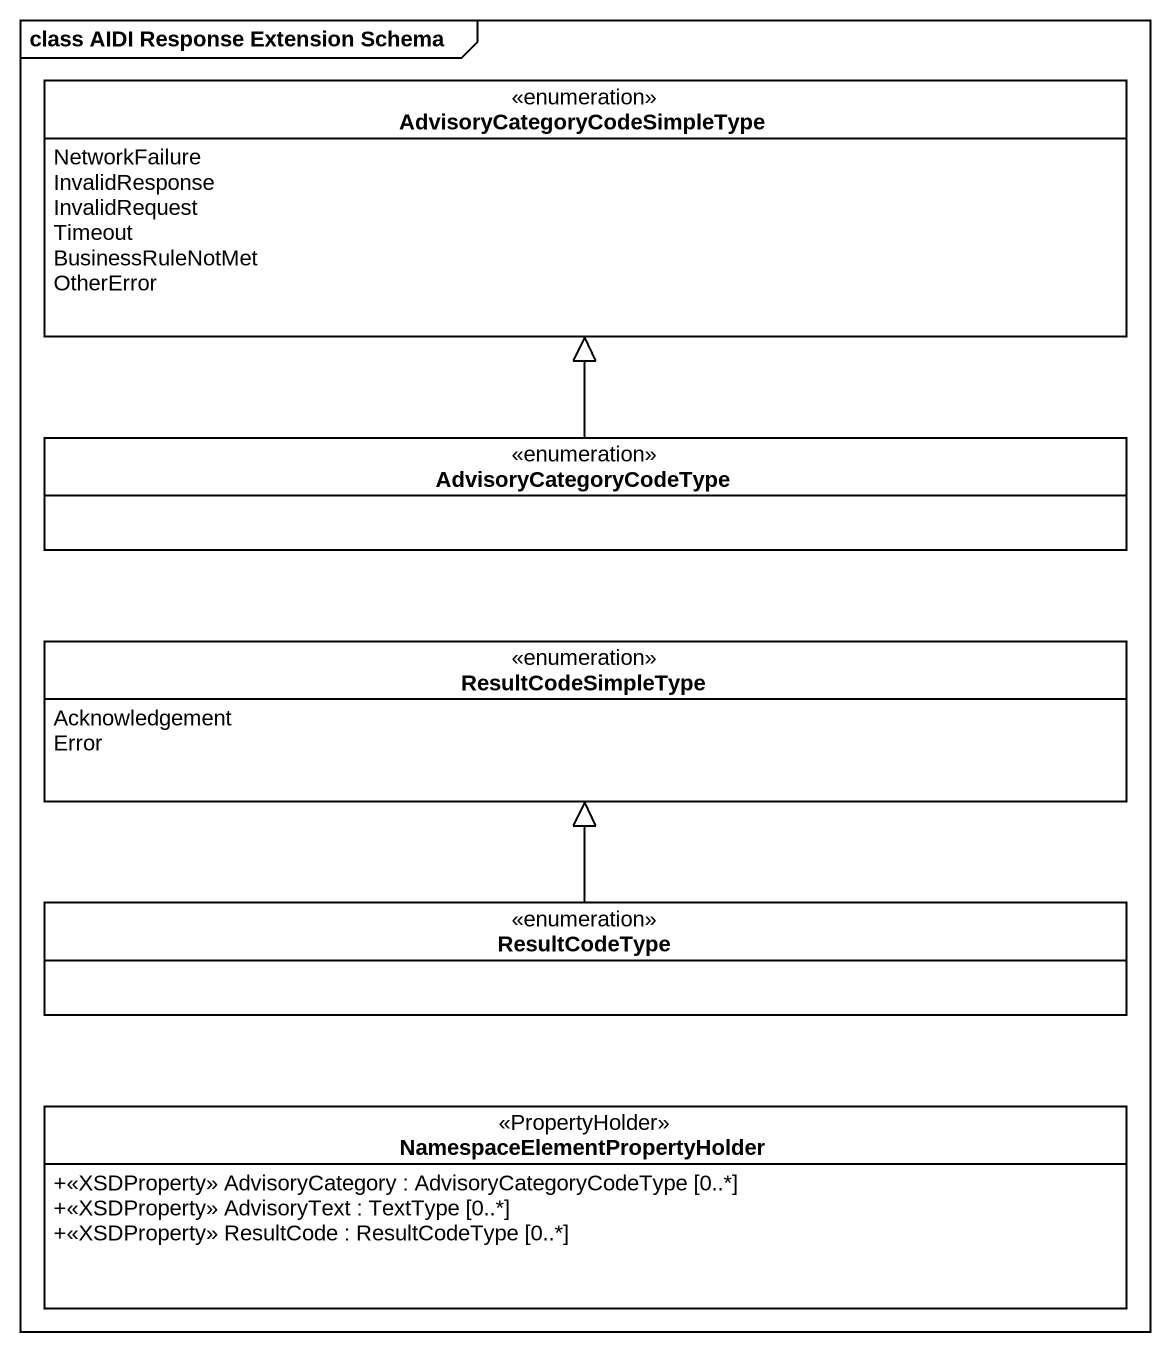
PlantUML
@startuml
mainframe class AIDI Response Extension Schema
hide circle
hide empty members
skinparam classAttributeIconSize 0
enum "AdvisoryCategoryCodeSimpleType" as AdvisoryCategoryCodeSimpleTy {
  NetworkFailure
  InvalidResponse
  InvalidRequest
  Timeout
  BusinessRuleNotMet
  OtherError
}
enum AdvisoryCategoryCodeType
enum ResultCodeSimpleType {
  Acknowledgement
  Error
}
enum ResultCodeType
class "NamespaceElementPropertyHolder" as NamespaceElementPropertyHold <<PropertyHolder>> {
  +<<XSDProperty>> AdvisoryCategory : AdvisoryCategoryCodeType [0..*]
  +<<XSDProperty>> AdvisoryText : TextType [0..*]
  +<<XSDProperty>> ResultCode : ResultCodeType [0..*]
}
AdvisoryCategoryCodeType -up-|> AdvisoryCategoryCodeSimpleTy
ResultCodeType -up-|> ResultCodeSimpleType
@enduml
